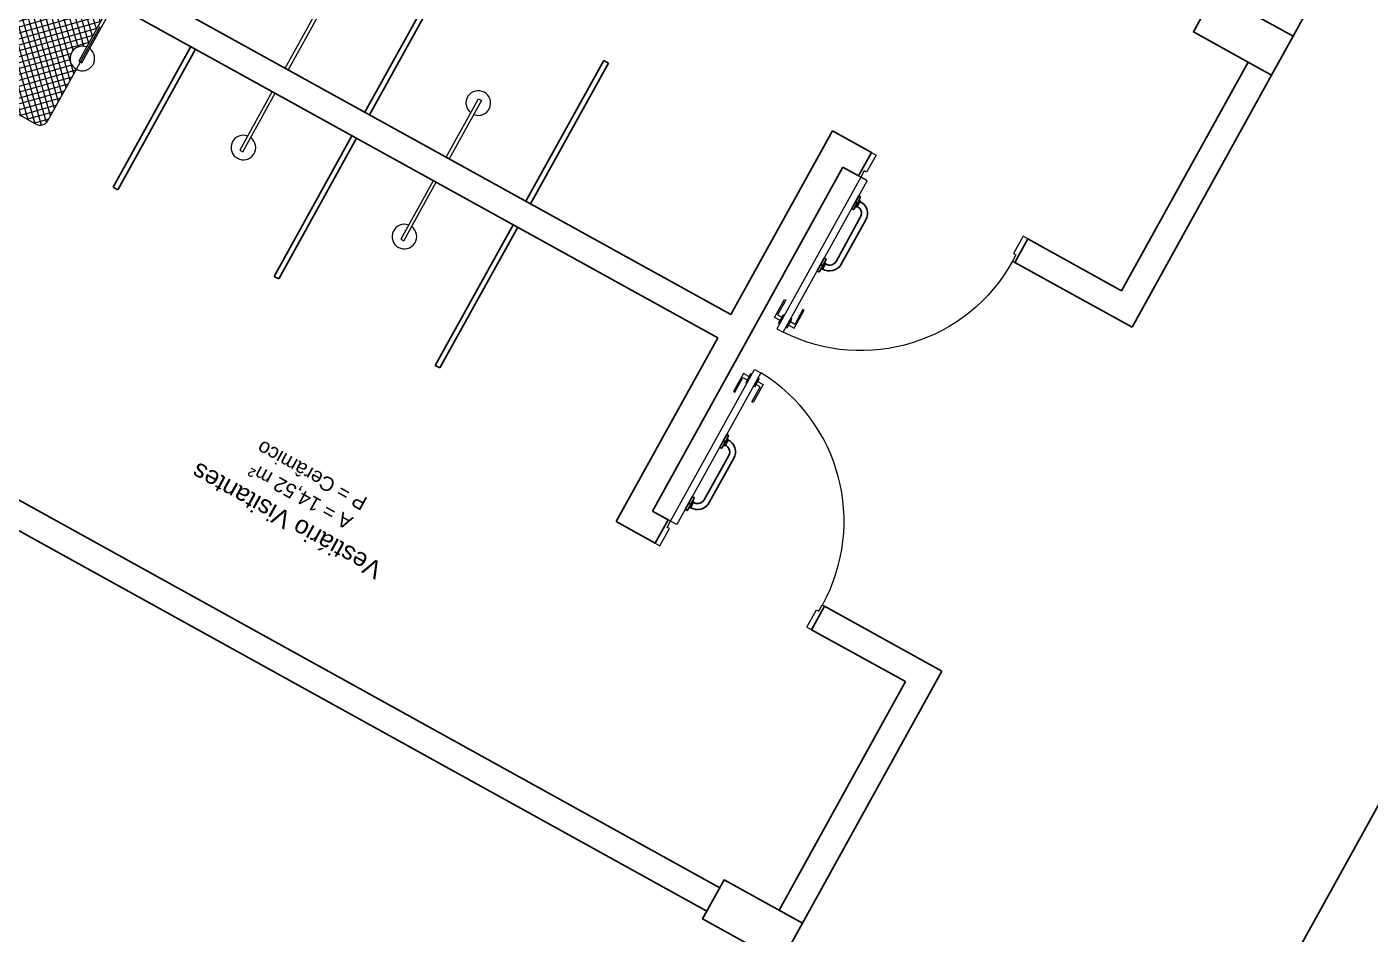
# Model space of a CAD drawing. Header units: metres. Extents: x 2113 to 5678, y -2764 to 956.
# Drawn here: x 3190.16 to 3197.68, y -1657.73 to -1652.65 of the extents above; entities that cross this region are included whole.
import ezdxf

# ---------------------------------------------------------------- set-up
doc = ezdxf.new("R2010")
doc.units = ezdxf.units.M
doc.header["$MEASUREMENT"] = 0
doc.linetypes.add('CONTINUO', pattern=[0])
for name, color, linetype in [('_SETOR A', 1, 'Continuous'), ('A - Esquadrias', 10, 'Continuous'), ('PAREDE', 7, 'Continuous'), ('pilar', 6, 'CONTINUO'), ('Pilares-Vigas', 5, 'Continuous'), ('TXT_QUADRAFISCAL_5000', 7, 'Continuous'), ('XX-HTC', 8, 'Continuous')]:
    doc.layers.add(name, color=color, linetype=linetype)
doc.layers.add('A-dimensão', color=8, linetype='Continuous', lineweight=5)
doc.layers.add('Esquadrias', color=50, linetype='Continuous', lineweight=9)
doc.styles.add('REGUA60', font='romns850', dxfattribs={"width": 1.2})

# ---------------------------------------------------------------- blocks, each defined once
blk = doc.blocks.new('portaaa')
at = {"layer": 'A - Esquadrias'}
for points in [[(1994.073, 1414.0778), (1994.073, 1414.0778), (1994.0619, 1414.0778), (1994.0619, 1414.0778)], [(1994.0619, 1414.0778), (1994.0619, 1414.0778), (1994.0622, 1413.9965), (1994.0622, 1413.9965)], [(1994.0752, 1414.0387), (1994.0752, 1414.0387), (1994.062, 1414.0387), (1994.062, 1414.0387)], [(1994.0752, 1414.0372), (1994.0752, 1414.0372), (1994.062, 1414.0371), (1994.062, 1414.0371)], [(1994.065, 1414.0387), (1994.065, 1414.0387), (1994.0651, 1414.0372), (1994.0651, 1414.0372)], [(1994.073, 1414.0778), (1994.073, 1414.0778), (1994.074, 1414.0775), (1994.074, 1414.0775)], [(1994.074, 1414.0775), (1994.074, 1414.0775), (1994.0748, 1414.0768), (1994.0748, 1414.0768)], [(1994.0748, 1414.0768), (1994.0748, 1414.0768), (1994.0751, 1414.0758), (1994.0751, 1414.0758)], [(1994.0751, 1414.0758), (1994.0751, 1414.0758), (1994.0752, 1414.0387), (1994.0752, 1414.0387)], [(1994.081, 1414.0573), (1994.081, 1414.0573), (1994.0751, 1414.0572), (1994.0751, 1414.0572)], [(1994.0752, 1414.0372), (1994.0752, 1414.0372), (1994.0754, 1413.9986), (1994.0754, 1413.9986)], [(1994.081, 1414.0573), (1994.081, 1414.0573), (1994.0812, 1414.0175), (1994.0812, 1414.0175)], [(1994.081, 1414.0573), (1994.081, 1414.0573), (1994.082, 1414.057), (1994.082, 1414.057)], [(1994.082, 1414.057), (1994.082, 1414.057), (1994.0828, 1414.0563), (1994.0828, 1414.0563)], [(1994.0828, 1414.0563), (1994.0828, 1414.0563), (1994.083, 1414.0552), (1994.083, 1414.0552)], [(1994.083, 1414.0552), (1994.083, 1414.0552), (1994.0832, 1414.0195), (1994.0832, 1414.0195)], [(1994.0831, 1414.0539), (1994.0831, 1414.0539), (1994.0976, 1414.0535), (1994.0976, 1414.0535)], [(1994.0976, 1414.0535), (1994.0976, 1414.0535), (1994.1121, 1414.0501), (1994.1121, 1414.0501)], [(1994.1121, 1414.0501), (1994.1121, 1414.0501), (1994.1259, 1414.0436), (1994.1259, 1414.0436)], [(1994.1259, 1414.0436), (1994.1259, 1414.0436), (1994.1383, 1414.0342), (1994.1383, 1414.0342)], [(1994.1383, 1414.0342), (1994.1383, 1414.0342), (1994.1485, 1414.0225), (1994.1485, 1414.0225)], [(1994.0734, 1413.9966), (1994.0734, 1413.9966), (1994.0622, 1413.9965), (1994.0622, 1413.9965)], [(1994.0744, 1413.9969), (1994.0744, 1413.9969), (1994.0734, 1413.9966), (1994.0734, 1413.9966)], [(1994.0751, 1413.9976), (1994.0751, 1413.9976), (1994.0744, 1413.9969), (1994.0744, 1413.9969)], [(1994.0754, 1413.9986), (1994.0754, 1413.9986), (1994.0751, 1413.9976), (1994.0751, 1413.9976)], [(1994.0812, 1414.0175), (1994.0812, 1414.0175), (1994.0753, 1414.0174), (1994.0753, 1414.0174)], [(1994.0822, 1414.0177), (1994.0822, 1414.0177), (1994.0812, 1414.0175), (1994.0812, 1414.0175)], [(1994.0829, 1414.0185), (1994.0829, 1414.0185), (1994.0822, 1414.0177), (1994.0822, 1414.0177)], [(1994.0832, 1414.0195), (1994.0832, 1414.0195), (1994.0829, 1414.0185), (1994.0829, 1414.0185)], [(1994.0924, 1414.021), (1994.0924, 1414.021), (1994.0832, 1414.0209), (1994.0832, 1414.0209)], [(1994.0924, 1414.021), (1994.0924, 1414.021), (1994.1019, 1414.0188), (1994.1019, 1414.0188)], [(1994.1019, 1414.0188), (1994.1019, 1414.0188), (1994.1109, 1414.0141), (1994.1109, 1414.0141)], [(1994.1109, 1414.0141), (1994.1109, 1414.0141), (1994.1187, 1414.0071), (1994.1187, 1414.0071)], [(1994.1187, 1414.0071), (1994.1187, 1414.0071), (1994.1244, 1413.9987), (1994.1244, 1413.9987)], [(1994.1244, 1413.9987), (1994.1244, 1413.9987), (1994.1277, 1413.9896), (1994.1277, 1413.9896)], [(1994.1277, 1413.9896), (1994.1277, 1413.9896), (1994.1288, 1413.9804), (1994.1288, 1413.9804)], [(1994.1288, 1413.9804), (1994.1288, 1413.9804), (1994.1283, 1413.6959), (1994.1283, 1413.6959)], [(1994.1485, 1414.0225), (1994.1485, 1414.0225), (1994.1559, 1414.0092), (1994.1559, 1414.0092)], [(1994.1559, 1414.0092), (1994.1559, 1414.0092), (1994.1603, 1413.995), (1994.1603, 1413.995)], [(1994.1603, 1413.995), (1994.1603, 1413.995), (1994.1618, 1413.9806), (1994.1618, 1413.9806)], [(1994.1618, 1413.9806), (1994.1618, 1413.9806), (1994.1613, 1413.6961), (1994.1613, 1413.6961)], [(1994.0622, 1413.5981), (1994.0622, 1413.5981), (1994.0619, 1413.6793), (1994.0619, 1413.6793)], [(1994.073, 1413.6793), (1994.073, 1413.6793), (1994.0619, 1413.6793), (1994.0619, 1413.6793)], [(1994.074, 1413.6791), (1994.074, 1413.6791), (1994.073, 1413.6793), (1994.073, 1413.6793)], [(1994.0748, 1413.6783), (1994.0748, 1413.6783), (1994.074, 1413.6791), (1994.074, 1413.6791)], [(1994.0751, 1413.6773), (1994.0751, 1413.6773), (1994.0748, 1413.6783), (1994.0748, 1413.6783)], [(1994.0752, 1413.6387), (1994.0752, 1413.6387), (1994.0751, 1413.6773), (1994.0751, 1413.6773)], [(1994.081, 1413.6585), (1994.081, 1413.6585), (1994.0751, 1413.6585), (1994.0751, 1413.6585)], [(1994.081, 1413.6585), (1994.081, 1413.6585), (1994.0812, 1413.6187), (1994.0812, 1413.6187)], [(1994.081, 1413.6585), (1994.081, 1413.6585), (1994.082, 1413.6582), (1994.082, 1413.6582)], [(1994.082, 1413.6582), (1994.082, 1413.6582), (1994.0828, 1413.6575), (1994.0828, 1413.6575)], [(1994.0828, 1413.6575), (1994.0828, 1413.6575), (1994.0831, 1413.6565), (1994.0831, 1413.6565)], [(1994.1043, 1413.6584), (1994.1043, 1413.6584), (1994.0981, 1413.656), (1994.0981, 1413.656)], [(1994.1107, 1413.6622), (1994.1107, 1413.6622), (1994.1043, 1413.6584), (1994.1043, 1413.6584)], [(1994.1185, 1413.6692), (1994.1185, 1413.6692), (1994.1107, 1413.6622), (1994.1107, 1413.6622)], [(1994.1241, 1413.6777), (1994.1241, 1413.6777), (1994.1185, 1413.6692), (1994.1185, 1413.6692)], [(1994.1273, 1413.6867), (1994.1273, 1413.6867), (1994.1241, 1413.6777), (1994.1241, 1413.6777)], [(1994.1283, 1413.6959), (1994.1283, 1413.6959), (1994.1273, 1413.6867), (1994.1273, 1413.6867)], [(1994.1557, 1413.6674), (1994.1557, 1413.6674), (1994.1484, 1413.654), (1994.1484, 1413.654)], [(1994.16, 1413.6816), (1994.16, 1413.6816), (1994.1557, 1413.6674), (1994.1557, 1413.6674)], [(1994.1613, 1413.6961), (1994.1613, 1413.6961), (1994.16, 1413.6816), (1994.16, 1413.6816)], [(1994.0752, 1413.6387), (1994.0752, 1413.6387), (1994.062, 1413.6387), (1994.062, 1413.6387)], [(1994.0752, 1413.6372), (1994.0752, 1413.6372), (1994.062, 1413.6372), (1994.062, 1413.6372)], [(1994.0734, 1413.5981), (1994.0734, 1413.5981), (1994.0622, 1413.5981), (1994.0622, 1413.5981)], [(1994.0651, 1413.6372), (1994.0651, 1413.6372), (1994.0651, 1413.6387), (1994.0651, 1413.6387)], [(1994.0734, 1413.5981), (1994.0734, 1413.5981), (1994.0744, 1413.5984), (1994.0744, 1413.5984)], [(1994.0744, 1413.5984), (1994.0744, 1413.5984), (1994.0751, 1413.5991), (1994.0751, 1413.5991)], [(1994.0751, 1413.5991), (1994.0751, 1413.5991), (1994.0754, 1413.6001), (1994.0754, 1413.6001)], [(1994.0754, 1413.6001), (1994.0754, 1413.6001), (1994.0752, 1413.6372), (1994.0752, 1413.6372)], [(1994.0812, 1413.6187), (1994.0812, 1413.6187), (1994.0753, 1413.6187), (1994.0753, 1413.6187)], [(1994.0822, 1413.619), (1994.0822, 1413.619), (1994.0812, 1413.6187), (1994.0812, 1413.6187)], [(1994.0829, 1413.6197), (1994.0829, 1413.6197), (1994.0822, 1413.619), (1994.0822, 1413.619)], [(1994.0832, 1413.6207), (1994.0832, 1413.6207), (1994.0829, 1413.6197), (1994.0829, 1413.6197)], [(1994.0831, 1413.6565), (1994.0831, 1413.6565), (1994.0832, 1413.6207), (1994.0832, 1413.6207)], [(1994.0923, 1413.6551), (1994.0923, 1413.6551), (1994.0831, 1413.6551), (1994.0831, 1413.6551)], [(1994.094, 1413.6225), (1994.094, 1413.6225), (1994.0832, 1413.6221), (1994.0832, 1413.6221)], [(1994.0981, 1413.656), (1994.0981, 1413.656), (1994.0923, 1413.6551), (1994.0923, 1413.6551)], [(1994.094, 1413.6225), (1994.094, 1413.6225), (1994.1025, 1413.6238), (1994.1025, 1413.6238)], [(1994.1122, 1413.6262), (1994.1122, 1413.6262), (1994.1025, 1413.6238), (1994.1025, 1413.6238)], [(1994.1259, 1413.6327), (1994.1259, 1413.6327), (1994.1122, 1413.6262), (1994.1122, 1413.6262)], [(1994.1383, 1413.6422), (1994.1383, 1413.6422), (1994.1259, 1413.6327), (1994.1259, 1413.6327)], [(1994.1484, 1413.654), (1994.1484, 1413.654), (1994.1383, 1413.6422), (1994.1383, 1413.6422)]]:
    blk.add_open_spline(points, degree=3, dxfattribs=at)
at = {"layer": 'Esquadrias'}
for p, q in [((1994.0144, 1414.4211), (1993.9794, 1414.4211)), ((1993.9794, 1414.4211), (1993.9794, 1414.3061)), ((1994.0219, 1414.4386), (1994.0144, 1414.4386)), ((1994.0144, 1414.4386), (1994.0144, 1414.3836)), ((1994.0219, 1413.5011), (1994.0219, 1414.4711)), ((1994.0219, 1414.4711), (1994.0619, 1414.4711)), ((1994.0619, 1414.4711), (1994.0619, 1413.5011)), ((1994.0619, 1414.4386), (1994.0694, 1414.4386)), ((1994.0694, 1414.4386), (1994.0694, 1414.3836)), ((1994.0694, 1414.4211), (1994.1044, 1414.4211)), ((1994.1044, 1414.4211), (1994.1044, 1414.3061)), ((1993.9869, 1414.3061), (1993.9869, 1414.4011)), ((1993.9869, 1414.4011), (1994.0144, 1414.4011)), ((1994.0144, 1414.3836), (1994.0219, 1414.3836)), ((1994.0694, 1414.3836), (1994.0619, 1414.3836)), ((1994.0969, 1414.4011), (1994.0694, 1414.4011)), ((1994.0969, 1414.3061), (1994.0969, 1414.4011)), ((1993.9794, 1414.3061), (1993.9869, 1414.3061)), ((1994.1044, 1414.3061), (1994.0969, 1414.3061)), ((1994.0219, 1413.5011), (1994.0069, 1413.5011)), ((1994.0219, 1413.4611), (1994.0219, 1413.5011)), ((1994.0619, 1413.5011), (1994.0219, 1413.5011)), ((1994.0369, 1413.4611), (1994.0219, 1413.4611)), ((1994.0369, 1413.3511), (1994.0369, 1413.4611)), ((1994.9769, 1413.3511), (1994.9769, 1413.4611)), ((1994.9769, 1413.4611), (1994.9919, 1413.4611)), ((1994.9919, 1413.5011), (1995.0069, 1413.5011)), ((1994.9919, 1413.4611), (1994.9919, 1413.5011)), ((1994.0069, 1413.3511), (1994.0369, 1413.3511)), ((1995.0069, 1413.3511), (1994.9769, 1413.3511))]:
    blk.add_line(p, q, dxfattribs=at)
blk.add_arc((1994.0219, 1413.5011), 0.9708, 360, 87.63863, dxfattribs=at)
at = {"layer": 'PAREDE', "ltscale": 5}
for p, q in [((1994.0069, 1413.5011), (1994.0069, 1413.3511)), ((1995.0069, 1413.3511), (1995.0069, 1413.5011))]:
    blk.add_line(p, q, dxfattribs=at)
blk = doc.blocks.new('GINASIO')
at = {"layer": 'A-dimensão'}
h = blk.add_hatch(dxfattribs=at)
h.set_pattern_fill('ANSI37', color=256, scale=0.01)
h.set_pattern_definition([(45, (1665.714673, -2637.351834), (-0.0224506403, 0.0224506403), []), (135, (1665.714673, -2637.351834), (-0.0224506403, -0.0224506403), [])])
h.paths.add_polyline_path([(3760.5021, -1180.3982), (3760.5021, -1180.5616, 0.239726), (3760.5425, -1180.5822), (3760.8925, -1180.5822, 0.414214), (3760.9425, -1180.5322), (3760.9425, -1179.9322, 0.414214), (3760.8925, -1179.8822), (3760.5425, -1179.8822, 0.414214), (3760.4925, -1179.9322), (3760.4925, -1180.2612, -0.928134)])
for p, q in [((3760.5425, -1179.8822), (3760.8925, -1179.8822)), ((3760.4925, -1180.5322), (3760.4925, -1179.9322))]:
    blk.add_line(p, q, dxfattribs=at)
for points in [[(3758.4421, -1180.6822), (3758.4421, -1180.3081), (3758.423, -1180.3081), (3758.423, -1180.6822)], [(3759.4721, -1180.6822), (3759.4721, -1180.3081), (3759.453, -1180.3081), (3759.453, -1180.6822)], [(3760.5021, -1180.6822), (3760.5021, -1180.3081), (3760.483, -1180.3081), (3760.483, -1180.6822)], [(3758.4421, -1180.8322), (3758.4421, -1181.2062), (3758.423, -1181.2062), (3758.423, -1180.8322)], [(3759.4721, -1180.8322), (3759.4721, -1181.2062), (3759.453, -1181.2062), (3759.453, -1180.8322)]]:
    blk.add_lwpolyline(points, dxfattribs=at)
for centre, radius, start, end in [((3760.5425, -1179.9322), 0.05, 90, 180), ((3758.4322, -1180.3301), 0.0689, 278.27265, 262.26373), ((3759.4622, -1180.3301), 0.0689, 278.27265, 262.26373), ((3760.4922, -1180.3301), 0.0689, 278.27265, 262.26373), ((3758.4322, -1181.1842), 0.0689, 97.73627, 81.72735)]:
    blk.add_arc(centre, radius, start, end, dxfattribs=at)
at = {"layer": 'PAREDE', "ltscale": 5}
for p, q in [((3760.9925, -1177.8447), (3755.1225, -1177.8447)), ((3760.9925, -1177.9947), (3755.1225, -1177.9947)), ((3754.6225, -1178.0447), (3754.6225, -1179.6572)), ((3754.7725, -1178.0447), (3754.7725, -1179.5072)), ((3755.3725, -1179.5072), (3754.7725, -1179.5072)), ((3756.6225, -1179.5072), (3756.3725, -1179.5072)), ((3756.6225, -1179.5072), (3756.6225, -1180.6822)), ((3755.3725, -1179.6572), (3754.6225, -1179.6572)), ((3756.4725, -1179.6572), (3756.3725, -1179.6572)), ((3756.4725, -1179.6572), (3756.4725, -1181.8572)), ((3756.6225, -1180.6822), (3760.9925, -1180.6822)), ((3756.6225, -1180.8322), (3756.6225, -1182.0072)), ((3756.6225, -1180.8322), (3760.9925, -1180.8322)), ((3754.6225, -1181.8572), (3754.6225, -1183.4697)), ((3755.3725, -1181.8572), (3754.6225, -1181.8572)), ((3756.4725, -1181.8572), (3756.3725, -1181.8572)), ((3754.7725, -1182.0072), (3754.7725, -1183.4697)), ((3755.3725, -1182.0072), (3754.7725, -1182.0072)), ((3756.6225, -1182.0072), (3756.3725, -1182.0072)), ((3754.6225, -1183.7197), (3754.6225, -1186.8697))]:
    blk.add_line(p, q, dxfattribs=at)
at = {"layer": 'Pilares-Vigas', "ltscale": 5}
for p, q in [((3757.9025, -1180.6822), (3757.9025, -1179.7822)), ((3757.9325, -1179.7822), (3757.9025, -1179.7822)), ((3757.9325, -1180.6822), (3757.9325, -1179.7822)), ((3758.9325, -1180.6822), (3758.9325, -1179.7822)), ((3758.9625, -1179.7822), (3758.9325, -1179.7822)), ((3758.9625, -1180.6822), (3758.9625, -1179.7822)), ((3759.9625, -1180.6822), (3759.9625, -1179.7822)), ((3759.9925, -1179.7822), (3759.9625, -1179.7822)), ((3759.9925, -1180.6822), (3759.9925, -1179.7822)), ((3757.9025, -1180.8322), (3757.9025, -1181.7322)), ((3757.9325, -1180.8322), (3757.9325, -1181.7322)), ((3758.9325, -1180.8322), (3758.9325, -1181.7322)), ((3758.9625, -1180.8322), (3758.9625, -1181.7322)), ((3757.9325, -1181.7322), (3757.9025, -1181.7322))]:
    blk.add_line(p, q, dxfattribs=at)
at = {"layer": 'Pilares-Vigas'}
for points in [[(3754.6225, -1178.0447), (3755.1225, -1178.0447), (3755.1225, -1177.7947), (3754.6225, -1177.7947)], [(3754.6225, -1183.7197), (3755.1225, -1183.7197), (3755.1225, -1183.4697), (3754.6225, -1183.4697)]]:
    blk.add_lwpolyline(points, close=True, dxfattribs=at)
at = {"layer": 'pilar', "rotation": 180}
blk.add_blockref('portaaa', (5750.3794, 233.8439), dxfattribs=at)
at = {"layer": 'pilar', "xscale": -1}
blk.add_blockref('portaaa', (5750.3794, -2595.3583), dxfattribs=at)
at = {"layer": 'XX-HTC', "insert": (3758.238, -1178.5688, -297), "char_height": 0.1, "width": 1.760229, "attachment_point": 2, "style": 'REGUA60'}
blk.add_mtext('{\\fArial|b0|i0|c0|p34;Vestiário Visitantes\\P\\H0.8x;A = 14,52 m²\\PP = Cerâmico}', dxfattribs=at)

msp = doc.modelspace()

# ---------------------------------------------------------------- linework, layer by layer
at = {"layer": '_SETOR A'}
msp.add_line((3203.9047, -1645.8418), (3195.1933, -1661.5934), dxfattribs=at)
at = {"layer": 'TXT_QUADRAFISCAL_5000', "lineweight": 100}
msp.add_circle((3163.675, -1737.5511), 237.9528, dxfattribs=at)
msp.add_circle((3163.675, -1737.5511), 237.9528, dxfattribs=at)

# ---------------------------------------------------------------- block references
at = {"layer": '_SETOR A', "rotation": 151.0553157846748}
msp.add_blockref('GINASIO', (5909.9961, -4505.6686), dxfattribs=at)

doc.saveas('drawing.dxf')
